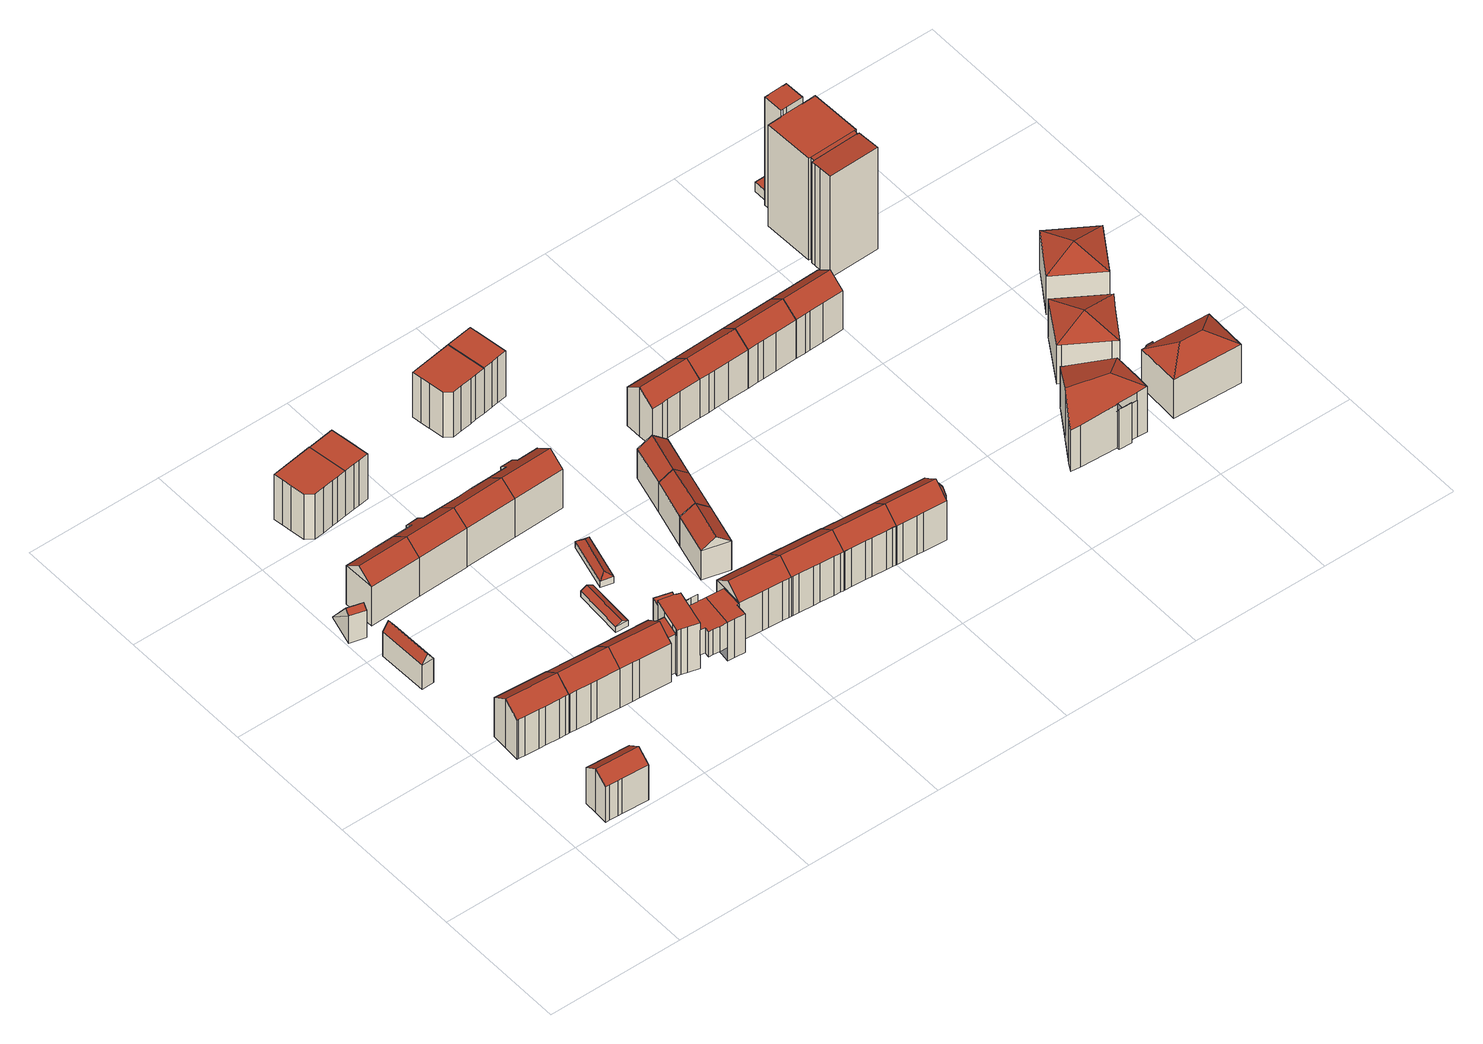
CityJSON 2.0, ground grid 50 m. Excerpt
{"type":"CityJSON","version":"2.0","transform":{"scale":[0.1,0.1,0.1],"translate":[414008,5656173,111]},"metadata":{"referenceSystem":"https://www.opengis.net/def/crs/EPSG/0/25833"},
"CityObjects":{
"building1":{"type":"Building","attributes":{"Dachtyp_tdc":"tdcGableRoof","Gemeindeschluessel":14612000,"Dachneigung":36.35,"QualitaetDacherkennung":77,"Geometrietyp2DReferenz":"3000","measuredHeight":18.91,"function":"31001_9998","roofType":"3100"},"geometry":[{"type":"Solid","lod":"2","boundaries":[[[[0,1,2,3]],[[1,4,5,2]],[[4,6,7,5]],[[6,8,9,7]],[[8,10,11,9]],[[10,12,13,11]],[[12,14,15,13]],[[14,16,17,15]],[[16,0,3,17]],[[12,10,8,6]],[[6,4,1,0,16,14,12]],[[3,2,5,7,9,11,13,15,17]]]],"semantics":{"surfaces":[{"type":"WallSurface"},{"type":"RoofSurface"},{"type":"GroundSurface"}],"values":[[0,0,0,0,0,0,0,0,0,1,1,2]]}}]},
"building2":{"type":"Building","attributes":{"Dachtyp_tdc":"tdcGableRoof","Gemeindeschluessel":14612000,"Dachneigung":37.23,"QualitaetDacherkennung":74,"Geometrietyp2DReferenz":"3000","measuredHeight":21.29,"function":"31001_9998","roofType":"3100"},"geometry":[{"type":"Solid","lod":"2","boundaries":[[[[18,19,20,21]],[[19,22,23,20]],[[22,24,25,23]],[[24,26,27,25]],[[26,28,29,27]],[[28,30,31,29]],[[30,32,33,31]],[[32,34,35,33]],[[34,36,37,35]],[[36,38,39,37]],[[38,40,41,39]],[[40,18,21,41]],[[36,34,32,30]],[[30,28,26,24,22,19,18,40,38,36]],[[21,20,23,25,27,29,31,33,35,37,39,41]]]],"semantics":{"surfaces":[{"type":"WallSurface"},{"type":"RoofSurface"},{"type":"GroundSurface"}],"values":[[0,0,0,0,0,0,0,0,0,0,0,0,1,1,2]]}}]},
"building3":{"type":"Building","attributes":{"Dachtyp_tdc":"tdcFreeFormRoof","Gemeindeschluessel":14612000,"Dachneigung":56.17,"QualitaetDacherkennung":6,"Geometrietyp2DReferenz":"3000","measuredHeight":13.79,"function":"31001_2463","roofType":"5000"},"geometry":[{"type":"Solid","lod":"2","boundaries":[[[[42,43,44,45]],[[43,46,47,44]],[[46,48,49,47]],[[48,42,45,49]],[[50,48,46]],[[51,50,46,43]],[[51,43,42]],[[50,51,42,48]],[[45,44,47,49]]]],"semantics":{"surfaces":[{"type":"WallSurface"},{"type":"RoofSurface"},{"type":"GroundSurface"}],"values":[[0,0,0,0,0,1,0,1,2]]}}]},
"building4":{"type":"Building","attributes":{"Dachtyp_tdc":"tdcGableRoof","Gemeindeschluessel":14612000,"Dachneigung":52.96,"QualitaetDacherkennung":8,"Geometrietyp2DReferenz":"3000","measuredHeight":13.03,"function":"31001_9998","roofType":"3100"},"geometry":[{"type":"Solid","lod":"2","boundaries":[[[[52,53,54,55]],[[53,56,57,54]],[[56,58,59,57]],[[58,52,55,59]],[[56,53,60]],[[52,58,61]],[[53,52,61,60]],[[58,56,60,61]],[[55,54,57,59]]]],"semantics":{"surfaces":[{"type":"WallSurface"},{"type":"RoofSurface"},{"type":"GroundSurface"}],"values":[[0,0,0,0,0,0,1,1,2]]}}]},
"building5":{"type":"Building","attributes":{"Dachtyp_tdc":"tdcFreeFormRoof","Gemeindeschluessel":14612000,"Dachneigung":37.2,"QualitaetDacherkennung":74,"Geometrietyp2DReferenz":"3000","measuredHeight":21.28,"function":"31001_9998","roofType":"5000"},"geometry":[{"type":"Solid","lod":"2","boundaries":[[[[62,63,64,65]],[[63,66,67,64]],[[66,68,69,67]],[[68,70,71,69]],[[70,38,39,71]],[[38,72,35,39]],[[72,73,74,35]],[[73,62,65,74]],[[62,75,36,38,70,68,66,63]],[[75,73,72,36]],[[72,38,36]],[[62,73,75]],[[65,64,67,69,71,39,35,74]]]],"semantics":{"surfaces":[{"type":"WallSurface"},{"type":"RoofSurface"},{"type":"GroundSurface"}],"values":[[0,0,0,0,0,0,0,0,1,1,0,0,2]]}}]},
"building6":{"type":"Building","attributes":{"Gemeindeschluessel":14612000,"Geometrietyp2DReferenz":"3000","function":"31001_9998","roofType":"9999"},"children":["building6-1","building6-2"]},
"building6-1":{"type":"BuildingPart","attributes":{"Dachtyp_tdc":"tdcGableRoof","Dachneigung":65.82,"QualitaetDacherkennung":4,"Geometrietyp2DReferenz":"3000","measuredHeight":10.81,"roofType":"3100"},"parents":["building6"],"geometry":[{"type":"MultiSurface","lod":"2","boundaries":[[[76,77,78,79]],[[77,80,81,78]],[[80,82,83,81]],[[80,77,84]],[[77,76,85,84]],[[82,80,84,85]],[[79,78,81,83]]],"semantics":{"surfaces":[{"type":"WallSurface"},{"type":"RoofSurface"},{"type":"GroundSurface"}],"values":[0,0,0,0,1,1,2]}}]},
"building6-2":{"type":"BuildingPart","attributes":{"Dachtyp_tdc":"tdcGableRoof","Dachneigung":36.92,"QualitaetDacherkennung":79,"Geometrietyp2DReferenz":"3000","measuredHeight":21.07,"roofType":"3100"},"parents":["building6"],"geometry":[{"type":"MultiSurface","lod":"2","boundaries":[[[86,87,88,89]],[[87,90,76,79,88]],[[91,83,82]],[[91,92,93,83]],[[92,94,95,93]],[[94,86,89,95]],[[86,94,96,97]],[[90,87,97,96,92,91]],[[96,94,92]],[[86,97,87]],[[89,88,79,83,93,95]]],"semantics":{"surfaces":[{"type":"WallSurface"},{"type":"RoofSurface"},{"type":"GroundSurface"}],"values":[0,0,0,0,0,0,1,1,0,0,2]}}]},
"building7":{"type":"Building","attributes":{"Dachtyp_tdc":"tdcFreeFormRoof","Gemeindeschluessel":14612000,"Dachneigung":37.25,"QualitaetDacherkennung":73,"Geometrietyp2DReferenz":"3000","measuredHeight":21.25,"function":"31001_9998","roofType":"5000"},"geometry":[{"type":"Solid","lod":"2","boundaries":[[[[98,99,100,101]],[[99,62,65,100]],[[62,73,74,65]],[[73,102,103,74]],[[102,104,105,103]],[[104,106,107,105]],[[106,108,109,107]],[[108,98,101,109]],[[104,102,73,75,110]],[[108,106,110,75,62,99,98]],[[73,62,75]],[[106,104,110]],[[101,100,65,74,103,105,107,109]]]],"semantics":{"surfaces":[{"type":"WallSurface"},{"type":"RoofSurface"},{"type":"GroundSurface"}],"values":[[0,0,0,0,0,0,0,0,1,1,0,0,2]]}}]},
"building8":{"type":"Building","attributes":{"Dachtyp_tdc":"tdcPolyFlatRoof","Gemeindeschluessel":14612000,"Dachneigung":0,"QualitaetDacherkennung":48,"Geometrietyp2DReferenz":"3000","measuredHeight":19.44,"function":"31001_9998","roofType":"1000"},"geometry":[{"type":"Solid","lod":"2","boundaries":[[[[111,112,113,114]],[[112,115,116,113]],[[115,117,118,116]],[[117,119,120,118]],[[119,121,122,120]],[[121,123,124,122]],[[123,125,126,124]],[[125,127,128,126]],[[127,129,130,128]],[[129,111,114,130]],[[129,127,125,123,121,119,117,115,112,111]],[[114,113,116,118,120,122,124,126,128,130]]]],"semantics":{"surfaces":[{"type":"WallSurface"},{"type":"RoofSurface"},{"type":"GroundSurface"}],"values":[[0,0,0,0,0,0,0,0,0,0,1,2]]}}]},
"building9":{"type":"Building","attributes":{"Dachtyp_tdc":"tdcFreeFormRoof","Gemeindeschluessel":14612000,"Dachneigung":36.75,"QualitaetDacherkennung":77,"Geometrietyp2DReferenz":"3000","measuredHeight":21.07,"function":"31001_9998","roofType":"5000"},"geometry":[{"type":"Solid","lod":"2","boundaries":[[[[92,131,132,93]],[[131,133,134,132]],[[133,135,136,134]],[[135,137,138,136]],[[137,139,140,138]],[[139,141,142,140]],[[141,94,95,142]],[[94,92,93,95]],[[94,141,143,96]],[[143,139,137,135,133,131,92,96]],[[92,94,96]],[[141,139,143]],[[93,132,134,136,138,140,142,95]]]],"semantics":{"surfaces":[{"type":"WallSurface"},{"type":"RoofSurface"},{"type":"GroundSurface"}],"values":[[0,0,0,0,0,0,0,0,1,1,0,0,2]]}}]},
"building10":{"type":"Building","attributes":{"Dachtyp_tdc":"tdcPolyFlatRoof","Gemeindeschluessel":14612000,"Dachneigung":0,"QualitaetDacherkennung":42,"Geometrietyp2DReferenz":"3000","measuredHeight":19.34,"function":"31001_9998","roofType":"1000"},"geometry":[{"type":"Solid","lod":"2","boundaries":[[[[144,145,128,146]],[[145,147,126,128]],[[147,148,149,126]],[[148,150,151,149]],[[150,152,153,151]],[[152,154,155,153]],[[154,144,146,155]],[[154,152,150,148,147,145,144]],[[146,128,126,149,151,153,155]]]],"semantics":{"surfaces":[{"type":"WallSurface"},{"type":"RoofSurface"},{"type":"GroundSurface"}],"values":[[0,0,0,0,0,0,0,1,2]]}}]},
"building11":{"type":"Building","attributes":{"Dachtyp_tdc":"tdcGableRoof","Gemeindeschluessel":14612000,"Dachneigung":28.44,"QualitaetDacherkennung":75,"Geometrietyp2DReferenz":"3000","measuredHeight":3.66,"function":"31001_2463","roofType":"3100"},"geometry":[{"type":"Solid","lod":"2","boundaries":[[[[156,157,158,159]],[[157,160,161,158]],[[160,162,163,161]],[[162,156,159,163]],[[160,157,164]],[[156,162,165]],[[157,156,165,164]],[[162,160,164,165]],[[159,158,161,163]]]],"semantics":{"surfaces":[{"type":"WallSurface"},{"type":"RoofSurface"},{"type":"GroundSurface"}],"values":[[0,0,0,0,0,0,1,1,2]]}}]},
"building12":{"type":"Building","attributes":{"Gemeindeschluessel":14612000,"QualitaetDacherkennung":100,"Geometrietyp2DReferenz":"3000","function":"31001_9998","roofType":"9999"},"children":["building12-1","building12-2","building12-3","building12-4","building12-5","building12-6"]},
"building12-1":{"type":"BuildingPart","attributes":{"Dachtyp_tdc":"tdcLeanToRoof","Dachneigung":0,"QualitaetDacherkennung":100,"Geometrietyp2DReferenz":"3000","measuredHeight":16.61,"roofType":"2100"},"parents":["building12"],"geometry":[{"type":"MultiSurface","lod":"2","boundaries":[[[166,167,168,169,170]],[[167,171,172,168]],[[171,173,174,172]],[[173,175,176,174]],[[175,177,178,179,176]],[[180,177,175,173,171,167,166]],[[169,168,172,174,176,179,181]]],"semantics":{"surfaces":[{"type":"WallSurface"},{"type":"RoofSurface"},{"type":"GroundSurface"}],"values":[0,0,0,0,0,1,2]}}]},
"building12-2":{"type":"BuildingPart","attributes":{"Dachtyp_tdc":"tdcLeanToRoof","Dachneigung":0,"QualitaetDacherkennung":100,"Geometrietyp2DReferenz":"3000","measuredHeight":17.54,"roofType":"2100"},"parents":["building12"],"geometry":[{"type":"MultiSurface","lod":"2","boundaries":[[[182,183,184,185]],[[183,186,187,184]],[[186,188,189,187]],[[188,186,183,182]],[[185,184,187,189]]],"semantics":{"surfaces":[{"type":"WallSurface"},{"type":"RoofSurface"},{"type":"GroundSurface"}],"values":[0,0,0,1,2]}}]},
"building12-3":{"type":"BuildingPart","attributes":{"Dachtyp_tdc":"tdcLeanToRoof","Dachneigung":0,"QualitaetDacherkennung":100,"Geometrietyp2DReferenz":"3000","measuredHeight":10.81,"roofType":"2100"},"parents":["building12"],"geometry":[{"type":"MultiSurface","lod":"2","boundaries":[[[190,191,192,193,194,177,180,195,196]],[[197,198,199,178,200,201,202,203,204]],[[177,194,200,178]],[[194,193,201,200]],[[193,192,202,201]],[[192,191,203,202]],[[191,190,204,203]]],"semantics":{"surfaces":[{"type":"RoofSurface"},{"type":"GroundSurface"},{"type":"WallSurface"}],"values":[0,1,2,2,2,2,2]}}]},
"building12-4":{"type":"BuildingPart","attributes":{"Dachtyp_tdc":"tdcLeanToRoof","Dachneigung":0,"QualitaetDacherkennung":100,"Geometrietyp2DReferenz":"3000","measuredHeight":19.55,"roofType":"2100"},"parents":["building12"],"geometry":[{"type":"MultiSurface","lod":"2","boundaries":[[[205,189,188]],[[205,206,207,189]],[[206,208,209,207]],[[208,210,211,209]],[[210,212,213,214,211]],[[215,216,217,218,204,190]],[[216,219,220,217]],[[219,221,222,223,224,220]],[[225,226,227,228]],[[225,229,182,185,226,227,228]],[[229,225,221,219,216,215,230,212,210,208,206,205]],[[189,207,209,211,214,231,218,217,220,224,226,185]]],"semantics":{"surfaces":[{"type":"WallSurface"},{"type":"RoofSurface"},{"type":"GroundSurface"}],"values":[0,0,0,0,0,0,0,0,0,0,1,2]}}]},
"building12-5":{"type":"BuildingPart","attributes":{"Dachtyp_tdc":"tdcLeanToRoof","Dachneigung":0,"QualitaetDacherkennung":100,"Geometrietyp2DReferenz":"3000","measuredHeight":10.95,"roofType":"2100"},"parents":["building12"],"geometry":[{"type":"MultiSurface","lod":"2","boundaries":[[[213,232,233,214]],[[232,234,235,233]],[[234,236,237,235]],[[236,170,169,237]],[[170,236,234,232,213,238]],[[181,214,233,235,237,169]]],"semantics":{"surfaces":[{"type":"WallSurface"},{"type":"RoofSurface"},{"type":"GroundSurface"}],"values":[0,0,0,0,1,2]}}]},
"building12-6":{"type":"BuildingPart","attributes":{"Dachtyp_tdc":"tdcLeanToRoof","Dachneigung":0,"QualitaetDacherkennung":100,"Geometrietyp2DReferenz":"3000","measuredHeight":16.66,"roofType":"2100"},"parents":["building12"],"geometry":[{"type":"MultiSurface","lod":"2","boundaries":[[[222,239,240,223]],[[239,241,107,240]],[[241,242,105,107]],[[242,228,227,105]],[[228,242,241,239,222]],[[223,240,107,105,227]]],"semantics":{"surfaces":[{"type":"WallSurface"},{"type":"RoofSurface"},{"type":"GroundSurface"}],"values":[0,0,0,0,1,2]}}]},
"building13":{"type":"Building","attributes":{"Gemeindeschluessel":14612000,"Geometrietyp2DReferenz":"3000","function":"31001_9998","roofType":"9999"},"children":["building13-1","building13-2"]},
"building13-1":{"type":"BuildingPart","attributes":{"Dachtyp_tdc":"tdcGableRoof","Dachneigung":55.41,"QualitaetDacherkennung":7,"Geometrietyp2DReferenz":"3000","measuredHeight":3.96,"roofType":"3100"},"parents":["building13"],"geometry":[{"type":"MultiSurface","lod":"2","boundaries":[[[243,244,245,246]],[[244,247,248,245]],[[247,249,250,248]],[[247,244,251]],[[244,243,252,251]],[[249,247,251,252]],[[246,245,248,250]]],"semantics":{"surfaces":[{"type":"WallSurface"},{"type":"RoofSurface"},{"type":"GroundSurface"}],"values":[0,0,0,0,1,1,2]}}]},
"building13-2":{"type":"BuildingPart","attributes":{"Dachtyp_tdc":"tdcGableRoof","Dachneigung":36.54,"QualitaetDacherkennung":77,"Geometrietyp2DReferenz":"3000","measuredHeight":21.03,"roofType":"3100"},"parents":["building13"],"geometry":[{"type":"MultiSurface","lod":"2","boundaries":[[[253,254,255,250,249]],[[254,256,257,255]],[[256,141,258,257]],[[141,139,259,258]],[[139,260,243,246,259]],[[253,260,139,143,261,254]],[[256,261,143,141]],[[141,143,139]],[[254,261,256]],[[250,255,257,258,259,246]]],"semantics":{"surfaces":[{"type":"WallSurface"},{"type":"RoofSurface"},{"type":"GroundSurface"}],"values":[0,0,0,0,0,1,1,0,0,2]}}]},
"building14":{"type":"Building","attributes":{"Dachtyp_tdc":"tdcFreeFormRoof","Gemeindeschluessel":14612000,"Dachneigung":41.06,"QualitaetDacherkennung":16,"Geometrietyp2DReferenz":"3000","measuredHeight":4.57,"function":"31001_2463","roofType":"5000"},"geometry":[{"type":"Solid","lod":"2","boundaries":[[[[262,263,264,265]],[[263,266,267,264]],[[266,268,269,267]],[[268,262,265,269]],[[270,268,266]],[[271,270,266,263]],[[271,263,262]],[[270,271,262,268]],[[265,264,267,269]]]],"semantics":{"surfaces":[{"type":"WallSurface"},{"type":"RoofSurface"},{"type":"GroundSurface"}],"values":[[0,0,0,0,1,1,1,1,2]]}}]},
"building15":{"type":"Building","attributes":{"Dachtyp_tdc":"tdcFreeFormRoof","Gemeindeschluessel":14612000,"Dachneigung":36.73,"QualitaetDacherkennung":77,"Geometrietyp2DReferenz":"3000","measuredHeight":21,"function":"31001_9998","roofType":"5000"},"geometry":[{"type":"Solid","lod":"2","boundaries":[[[[254,272,273,255]],[[272,274,275,273]],[[274,276,277,275]],[[276,278,279,277]],[[278,280,281,279]],[[280,282,283,281]],[[282,256,257,283]],[[256,254,255,257]],[[284,280,278,276,274,272,254,261]],[[256,282,284,261]],[[282,280,284]],[[254,256,261]],[[255,273,275,277,279,281,283,257]]]],"semantics":{"surfaces":[{"type":"WallSurface"},{"type":"RoofSurface"},{"type":"GroundSurface"}],"values":[[0,0,0,0,0,0,0,0,1,1,0,0,2]]}}]},
"building16":{"type":"Building","attributes":{"Dachtyp_tdc":"tdcFreeFormRoof","Gemeindeschluessel":14612000,"Dachneigung":36.93,"QualitaetDacherkennung":74,"Geometrietyp2DReferenz":"3000","measuredHeight":21.27,"function":"31001_9998","roofType":"5000"},"geometry":[{"type":"Solid","lod":"2","boundaries":[[[[285,286,287,288]],[[286,289,290,287]],[[289,291,292,290]],[[291,293,294,292]],[[293,295,296,294]],[[295,297,298,296]],[[297,299,300,298]],[[299,285,288,300]],[[301,299,297,302]],[[286,285,301,302,295,293,291,289]],[[297,295,302]],[[285,299,301]],[[288,287,290,292,294,296,298,300]]]],"semantics":{"surfaces":[{"type":"WallSurface"},{"type":"RoofSurface"},{"type":"GroundSurface"}],"values":[[0,0,0,0,0,0,0,0,1,1,0,0,2]]}}]},
"building17":{"type":"Building","attributes":{"Dachtyp_tdc":"tdcGableRoof","Gemeindeschluessel":14612000,"Dachneigung":37.04,"QualitaetDacherkennung":89,"Geometrietyp2DReferenz":"3000","measuredHeight":16.38,"function":"31001_9998","roofType":"3100"},"geometry":[{"type":"Solid","lod":"2","boundaries":[[[[303,304,305,306]],[[304,307,308,305]],[[307,309,310,308]],[[309,303,306,310]],[[307,304,311]],[[303,309,312]],[[304,303,312,311]],[[309,307,311,312]],[[306,305,308,310]]]],"semantics":{"surfaces":[{"type":"WallSurface"},{"type":"RoofSurface"},{"type":"GroundSurface"}],"values":[[0,0,0,0,0,0,1,1,2]]}}]},
"building18":{"type":"Building","attributes":{"Dachtyp_tdc":"tdcFreeFormRoof","Gemeindeschluessel":14612000,"Dachneigung":37.2,"QualitaetDacherkennung":74,"Geometrietyp2DReferenz":"3000","measuredHeight":21.27,"function":"31001_9998","roofType":"5000"},"geometry":[{"type":"Solid","lod":"2","boundaries":[[[[313,314,315,316]],[[314,317,318,315]],[[317,319,320,318]],[[319,321,322,320]],[[321,323,324,322]],[[323,325,326,324]],[[325,285,288,326]],[[285,299,300,288]],[[299,327,328,300]],[[327,313,316,328]],[[314,313,329,301,285,325,323,321,319,317]],[[329,327,299,301]],[[299,285,301]],[[313,327,329]],[[316,315,318,320,322,324,326,288,300,328]]]],"semantics":{"surfaces":[{"type":"WallSurface"},{"type":"RoofSurface"},{"type":"GroundSurface"}],"values":[[0,0,0,0,0,0,0,0,0,0,1,1,0,0,2]]}}]},
"building19":{"type":"Building","attributes":{"Dachtyp_tdc":"tdcPolyFlatRoof","Gemeindeschluessel":14612000,"Dachneigung":0,"QualitaetDacherkennung":47,"Geometrietyp2DReferenz":"3000","measuredHeight":19.42,"function":"31001_9998","roofType":"1000"},"geometry":[{"type":"Solid","lod":"2","boundaries":[[[[330,331,332,333]],[[331,334,335,332]],[[334,336,337,335]],[[336,338,339,337]],[[338,340,341,339]],[[340,342,343,341]],[[342,344,345,343]],[[344,346,347,345]],[[346,348,349,347]],[[348,330,333,349]],[[348,346,344,342,340,338,336,334,331,330]],[[333,332,335,337,339,341,343,345,347,349]]]],"semantics":{"surfaces":[{"type":"WallSurface"},{"type":"RoofSurface"},{"type":"GroundSurface"}],"values":[[0,0,0,0,0,0,0,0,0,0,1,2]]}}]},
"building20":{"type":"Building","attributes":{"Dachtyp_tdc":"tdcGableRoof","Gemeindeschluessel":14612000,"Dachneigung":37.08,"QualitaetDacherkennung":92,"Geometrietyp2DReferenz":"3000","measuredHeight":16.39,"function":"31001_9998","roofType":"3100"},"geometry":[{"type":"Solid","lod":"2","boundaries":[[[[304,350,351,305]],[[350,352,353,351]],[[352,307,308,353]],[[307,304,305,308]],[[352,350,354]],[[304,307,311]],[[350,304,311,354]],[[307,352,354,311]],[[305,351,353,308]]]],"semantics":{"surfaces":[{"type":"WallSurface"},{"type":"RoofSurface"},{"type":"GroundSurface"}],"values":[[0,0,0,0,0,0,1,1,2]]}}]},
"building21":{"type":"Building","attributes":{"Dachtyp_tdc":"tdcGableRoof","Gemeindeschluessel":14612000,"Dachneigung":37.45,"QualitaetDacherkennung":85,"Geometrietyp2DReferenz":"3000","measuredHeight":16.42,"function":"31001_9998","roofType":"3100"},"geometry":[{"type":"Solid","lod":"2","boundaries":[[[[350,355,356,351]],[[355,357,358,356]],[[357,352,353,358]],[[352,350,351,353]],[[357,355,359]],[[350,352,354]],[[355,350,354,359]],[[352,357,359,354]],[[351,356,358,353]]]],"semantics":{"surfaces":[{"type":"WallSurface"},{"type":"RoofSurface"},{"type":"GroundSurface"}],"values":[[0,0,0,0,0,0,1,1,2]]}}]},
"building22":{"type":"Building","attributes":{"Dachtyp_tdc":"tdcPolyFlatRoof","Gemeindeschluessel":14612000,"Dachneigung":0,"QualitaetDacherkennung":47,"Geometrietyp2DReferenz":"3000","measuredHeight":19.46,"function":"31001_9998","roofType":"1000"},"geometry":[{"type":"Solid","lod":"2","boundaries":[[[[360,361,362,363]],[[361,364,347,362]],[[364,365,345,347]],[[365,366,367,345]],[[366,368,369,367]],[[368,370,371,369]],[[370,360,363,371]],[[370,368,366,365,364,361,360]],[[363,362,347,345,367,369,371]]]],"semantics":{"surfaces":[{"type":"WallSurface"},{"type":"RoofSurface"},{"type":"GroundSurface"}],"values":[[0,0,0,0,0,0,0,1,2]]}}]},
"building23":{"type":"Building","attributes":{"Dachtyp_tdc":"tdcFreeFormRoof","Gemeindeschluessel":14612000,"Dachneigung":37.1,"QualitaetDacherkennung":74,"Geometrietyp2DReferenz":"3000","measuredHeight":21.18,"function":"31001_9998","roofType":"5000"},"geometry":[{"type":"Solid","lod":"2","boundaries":[[[[372,373,374,375]],[[373,376,377,374]],[[376,378,379,377]],[[378,380,381,379]],[[380,382,383,381]],[[382,384,385,383]],[[384,386,387,385]],[[386,388,389,387]],[[388,390,391,389]],[[390,372,375,391]],[[373,372,329,392]],[[392,329,313,393,394,395,396,397,398,399]],[[373,392,399,376]],[[376,399,398,378]],[[378,398,397,380]],[[380,397,396,382]],[[382,396,395,384]],[[384,395,394,386]],[[386,394,393,388]],[[388,393,313,390]],[[390,313,329,372]],[[375,374,377,379,381,383,385,387,389,391]]]],"semantics":{"surfaces":[{"type":"WallSurface"},{"type":"RoofSurface"},{"type":"GroundSurface"}],"values":[[0,0,0,0,0,0,0,0,0,0,1,1,0,0,0,0,0,0,0,0,0,2]]}}]},
"building24":{"type":"Building","attributes":{"Dachtyp_tdc":"tdcGableRoof","Gemeindeschluessel":14612000,"Dachneigung":37.02,"QualitaetDacherkennung":78,"Geometrietyp2DReferenz":"3000","measuredHeight":21.02,"function":"31001_9998","roofType":"3100"},"geometry":[{"type":"Solid","lod":"2","boundaries":[[[[400,401,402,403]],[[401,404,405,402]],[[404,406,407,405]],[[406,408,409,407]],[[408,410,411,409]],[[410,412,413,411]],[[412,414,415,413]],[[414,416,417,415]],[[416,400,403,417]],[[412,410,408,406]],[[406,404,401,400,416,414,412]],[[403,402,405,407,409,411,413,415,417]]]],"semantics":{"surfaces":[{"type":"WallSurface"},{"type":"RoofSurface"},{"type":"GroundSurface"}],"values":[[0,0,0,0,0,0,0,0,0,1,1,2]]}}]},
"building25":{"type":"Building","attributes":{"Gemeindeschluessel":14612000,"Geometrietyp2DReferenz":"3000","function":"31001_9998","roofType":"9999"},"children":["building25-1","building25-2"]},
"building25-1":{"type":"BuildingPart","attributes":{"Dachtyp_tdc":"tdcPolyFlatRoof","Dachneigung":3.91,"QualitaetDacherkennung":54,"Geometrietyp2DReferenz":"3000","measuredHeight":16.59,"roofType":"2100"},"parents":["building25"],"geometry":[{"type":"MultiSurface","lod":"2","boundaries":[[[418,419,420,421]],[[419,422,423,420]],[[422,424,425,423]],[[424,426,427,425]],[[424,422,419,418,428,426]],[[429,421,420,423,425,427]]],"semantics":{"surfaces":[{"type":"WallSurface"},{"type":"RoofSurface"},{"type":"GroundSurface"}],"values":[0,0,0,0,1,2]}}]},
"building25-2":{"type":"BuildingPart","attributes":{"Dachtyp_tdc":"tdcGableRoof","Dachneigung":37.01,"QualitaetDacherkennung":73,"Geometrietyp2DReferenz":"3000","measuredHeight":21.16,"roofType":"3100"},"parents":["building25"],"geometry":[{"type":"MultiSurface","lod":"2","boundaries":[[[430,431,432,433]],[[431,434,435,432]],[[434,436,437,435]],[[436,438,439,437]],[[438,399,377,439]],[[399,392,440,377]],[[392,441,374,440]],[[441,442,443,374]],[[442,444,421,443]],[[444,418,421]],[[445,427,426]],[[445,430,433,427]],[[446,444,442,441,392]],[[392,399,438,436,434,431,430,445,446]],[[433,432,435,437,439,377,440,374,443,421,429,427]]],"semantics":{"surfaces":[{"type":"WallSurface"},{"type":"RoofSurface"},{"type":"GroundSurface"}],"values":[0,0,0,0,0,0,0,0,0,0,0,0,1,1,2]}}]},
"building26":{"type":"Building","attributes":{"Dachtyp_tdc":"tdcGableRoof","Gemeindeschluessel":14612000,"Dachneigung":36.95,"QualitaetDacherkennung":79,"Geometrietyp2DReferenz":"3000","measuredHeight":21.02,"function":"31001_9998","roofType":"3100"},"geometry":[{"type":"Solid","lod":"2","boundaries":[[[[447,448,449,450]],[[448,414,415,449]],[[414,412,413,415]],[[412,410,411,413]],[[410,451,452,411]],[[451,453,454,452]],[[453,455,456,454]],[[455,457,458,456]],[[457,447,450,458]],[[453,451,410,412]],[[412,414,448,447,457,455,453]],[[450,449,415,413,411,452,454,456,458]]]],"semantics":{"surfaces":[{"type":"WallSurface"},{"type":"RoofSurface"},{"type":"GroundSurface"}],"values":[[0,0,0,0,0,0,0,0,0,1,1,2]]}}]},
"building27":{"type":"Building","attributes":{"Dachtyp_tdc":"tdcGableRoof","Gemeindeschluessel":14612000,"Dachneigung":36.9,"QualitaetDacherkennung":80,"Geometrietyp2DReferenz":"3000","measuredHeight":21.04,"function":"31001_9998","roofType":"3100"},"geometry":[{"type":"Solid","lod":"2","boundaries":[[[[459,460,461,462]],[[460,455,456,461]],[[455,463,464,456]],[[463,465,452,464]],[[465,466,467,452]],[[466,468,469,467]],[[468,470,471,469]],[[470,472,473,471]],[[472,459,462,473]],[[468,466,465,463]],[[463,455,460,459,472,470,468]],[[462,461,456,464,452,467,469,471,473]]]],"semantics":{"surfaces":[{"type":"WallSurface"},{"type":"RoofSurface"},{"type":"GroundSurface"}],"values":[[0,0,0,0,0,0,0,0,0,1,1,2]]}}]},
"building28":{"type":"Building","attributes":{"Dachtyp_tdc":"tdcFreeFormRoof","Gemeindeschluessel":14612000,"Dachneigung":36.89,"QualitaetDacherkennung":81,"Geometrietyp2DReferenz":"3000","measuredHeight":21.04,"function":"31001_9998","roofType":"5000"},"geometry":[{"type":"Solid","lod":"2","boundaries":[[[[474,466,467,471]],[[466,475,476,467]],[[475,477,478,476]],[[477,479,480,478]],[[479,481,482,480]],[[481,483,484,482]],[[483,474,471,484]],[[468,485,475,466]],[[479,477,485,468,474,483,481]],[[466,474,468]],[[477,475,485]],[[471,467,476,478,480,482,484]]]],"semantics":{"surfaces":[{"type":"WallSurface"},{"type":"RoofSurface"},{"type":"GroundSurface"}],"values":[[0,0,0,0,0,0,0,1,1,0,0,2]]}}]},
"building29":{"type":"Building","attributes":{"Gemeindeschluessel":14612000,"Geometrietyp2DReferenz":"3000","function":"31001_9998","roofType":"9999"},"children":["building29-1","building29-2","building29-3"]},
"building29-1":{"type":"BuildingPart","attributes":{"Dachtyp_tdc":"tdcPolyFlatRoof","Dachneigung":57.32,"QualitaetDacherkennung":45,"Geometrietyp2DReferenz":"3000","measuredHeight":17.42,"roofType":"2100"},"parents":["building29"],"geometry":[{"type":"MultiSurface","lod":"2","boundaries":[[[486,487,488,489]],[[487,490,491,488]],[[490,492,493,491]],[[492,494,495,493]],[[492,490,487,486,496,494]],[[495,497,489,488,491,493]]],"semantics":{"surfaces":[{"type":"WallSurface"},{"type":"RoofSurface"},{"type":"GroundSurface"}],"values":[0,0,0,0,1,2]}}]},
"building29-2":{"type":"BuildingPart","attributes":{"Dachtyp_tdc":"tdcHipAndGableRoof","Dachneigung":19.21,"QualitaetDacherkennung":11,"Geometrietyp2DReferenz":"3000","measuredHeight":22.19,"roofType":"5000"},"parents":["building29"],"geometry":[{"type":"MultiSurface","lod":"2","boundaries":[[[498,499,500,501]],[[499,502,503,500]],[[502,504,505,503]],[[504,506,507,505]],[[506,508,507]],[[509,510,511,512]],[[510,513,514,511]],[[513,515,516,514]],[[515,517,489,516]],[[517,486,489]],[[515,513,510,509,518]],[[509,506,504,502,518]],[[502,499,498,519,520,521,517,515,518]],[[520,519,522,495,494]],[[519,498,501,522]],[[497,495,522,501,500,503,505,507,523,512,511,514,516,489]]],"semantics":{"surfaces":[{"type":"WallSurface"},{"type":"RoofSurface"},{"type":"GroundSurface"}],"values":[0,0,0,0,0,0,0,0,0,0,1,1,1,0,0,2]}}]},
"building29-3":{"type":"BuildingPart","attributes":{"Dachtyp_tdc":"tdcPolyFlatRoof","Dachneigung":0,"QualitaetDacherkennung":60,"Geometrietyp2DReferenz":"3000","measuredHeight":4.73,"roofType":"1000"},"parents":["building29"],"geometry":[{"type":"MultiSurface","lod":"2","boundaries":[[[508,524,525,507]],[[524,526,527,525]],[[526,528,523,527]],[[528,526,524,508]],[[507,525,527,523]]],"semantics":{"surfaces":[{"type":"WallSurface"},{"type":"RoofSurface"},{"type":"GroundSurface"}],"values":[0,0,0,1,2]}}]},
"building30":{"type":"Building","attributes":{"Gemeindeschluessel":14612000,"Geometrietyp2DReferenz":"3000","function":"31001_9998","roofType":"9999"},"children":["building30-1","building30-2","building30-3","building30-4","building30-5"]},
"building30-1":{"type":"BuildingPart","attributes":{"Dachtyp_tdc":"tdcPolyFlatRoof","Dachneigung":2.8,"QualitaetDacherkennung":56,"Geometrietyp2DReferenz":"3000","measuredHeight":43.86,"roofType":"2100"},"parents":["building30"],"geometry":[{"type":"MultiSurface","lod":"2","boundaries":[[[529,530,531,532]],[[530,533,534,531]],[[533,535,536,534]],[[535,537,538,536]],[[537,539,540,538]],[[541,542,543,544]],[[542,545,546,543]],[[545,529,532,546]],[[545,542,541,539,537,535,533,530,529]],[[532,531,534,536,538,540,544,543,546]]],"semantics":{"surfaces":[{"type":"WallSurface"},{"type":"RoofSurface"},{"type":"GroundSurface"}],"values":[0,0,0,0,0,0,0,0,1,2]}}]},
"building30-2":{"type":"BuildingPart","attributes":{"Dachtyp_tdc":"tdcPolyFlatRoof","Dachneigung":0,"QualitaetDacherkennung":54,"Geometrietyp2DReferenz":"3000","measuredHeight":43.73,"roofType":"1000"},"parents":["building30"],"geometry":[{"type":"MultiSurface","lod":"2","boundaries":[[[547,548,549,550]],[[548,551,552,549]],[[551,553,554,552]],[[553,555,556,554]],[[557,558,559,560]],[[558,561,562,559]],[[561,563,564,562]],[[561,558,557,555,553,551,548,547,563]],[[550,549,552,554,556,560,559,562,564]]],"semantics":{"surfaces":[{"type":"WallSurface"},{"type":"RoofSurface"},{"type":"GroundSurface"}],"values":[0,0,0,0,0,0,0,1,2]}}]},
"building30-3":{"type":"BuildingPart","attributes":{"Dachtyp_tdc":"tdcPolyFlatRoof","Dachneigung":0,"QualitaetDacherkennung":83,"Geometrietyp2DReferenz":"3000","measuredHeight":4.02,"roofType":"1000"},"parents":["building30"],"geometry":[{"type":"MultiSurface","lod":"2","boundaries":[[[565,566,567,568]],[[566,569,570,567]],[[569,571,572,570]],[[571,569,566,565]],[[568,567,570,572]]],"semantics":{"surfaces":[{"type":"WallSurface"},{"type":"RoofSurface"},{"type":"GroundSurface"}],"values":[0,0,0,1,2]}}]},
"building30-4":{"type":"BuildingPart","attributes":{"Dachtyp_tdc":"tdcPolyFlatRoof","Dachneigung":0,"QualitaetDacherkennung":42,"Geometrietyp2DReferenz":"3000","measuredHeight":46.57,"roofType":"1000"},"parents":["building30"],"geometry":[{"type":"MultiSurface","lod":"2","boundaries":[[[573,574,575,572,571]],[[574,576,560,575]],[[576,557,560]],[[577,578,579,556,555]],[[578,580,568,579]],[[580,565,568]],[[578,577,576,574,573,580]],[[572,575,560,556,579,568]]],"semantics":{"surfaces":[{"type":"WallSurface"},{"type":"RoofSurface"},{"type":"GroundSurface"}],"values":[0,0,0,0,0,0,1,2]}}]},
"building30-5":{"type":"BuildingPart","attributes":{"Dachtyp_tdc":"tdcPolyFlatRoof","Dachneigung":8.74,"QualitaetDacherkennung":70,"Geometrietyp2DReferenz":"3000","measuredHeight":43.87,"roofType":"2100"},"parents":["building30"],"geometry":[{"type":"MultiSurface","lod":"2","boundaries":[[[581,564,563]],[[581,582,544,564]],[[582,541,544]],[[583,540,539]],[[583,584,550,540]],[[584,547,550]],[[584,583,582,581]],[[564,544,540,550]]],"semantics":{"surfaces":[{"type":"WallSurface"},{"type":"RoofSurface"},{"type":"GroundSurface"}],"values":[0,0,0,0,0,0,1,2]}}]},
"building31":{"type":"Building","attributes":{"Dachtyp_tdc":"tdcTentRoof","Gemeindeschluessel":14612000,"Dachneigung":23.41,"QualitaetDacherkennung":56,"Geometrietyp2DReferenz":"3000","measuredHeight":20.96,"function":"31001_9998","roofType":"3500"},"geometry":[{"type":"Solid","lod":"2","boundaries":[[[[585,586,587,588]],[[586,589,590,587]],[[589,591,592,590]],[[591,593,594,592]],[[593,595,596,594]],[[595,597,598,596]],[[597,585,588,598]],[[585,597,599]],[[589,586,585,599]],[[595,593,591,589,599]],[[597,595,599]],[[588,587,590,592,594,596,598]]]],"semantics":{"surfaces":[{"type":"WallSurface"},{"type":"RoofSurface"},{"type":"GroundSurface"}],"values":[[0,0,0,0,0,0,0,1,1,1,1,2]]}}]},
"building32":{"type":"Building","attributes":{"Gemeindeschluessel":14612000,"Geometrietyp2DReferenz":"3000","function":"31001_9998","roofType":"9999"},"children":["building32-1","building32-2","building32-3"]},
"building32-1":{"type":"BuildingPart","attributes":{"Dachtyp_tdc":"tdcFreeFormRoof","Dachneigung":75.86,"QualitaetDacherkennung":16,"Geometrietyp2DReferenz":"3000","measuredHeight":16.37,"roofType":"5000"},"parents":["building32"],"geometry":[{"type":"MultiSurface","lod":"2","boundaries":[[[600,601,602,603]],[[601,604,605,602]],[[604,606,607,605]],[[608,606,604]],[[609,608,604,601]],[[609,601,600]],[[608,609,600,606]],[[603,602,605,607]]],"semantics":{"surfaces":[{"type":"WallSurface"},{"type":"RoofSurface"},{"type":"GroundSurface"}],"values":[0,0,0,1,1,1,1,2]}}]},
"building32-2":{"type":"BuildingPart","attributes":{"Dachtyp_tdc":"tdcFreeFormRoof","Dachneigung":66.32,"QualitaetDacherkennung":17,"Geometrietyp2DReferenz":"3000","measuredHeight":15.08,"roofType":"5000"},"parents":["building32"],"geometry":[{"type":"MultiSurface","lod":"2","boundaries":[[[610,611,612,613]],[[611,614,615,612]],[[614,616,617,615]],[[618,616,614]],[[619,618,614,611]],[[619,611,610]],[[618,619,610,616]],[[613,612,615,617]]],"semantics":{"surfaces":[{"type":"WallSurface"},{"type":"RoofSurface"},{"type":"GroundSurface"}],"values":[0,0,0,0,1,1,1,2]}}]},
"building32-3":{"type":"BuildingPart","attributes":{"Dachtyp_tdc":"tdcHipRoof","Dachneigung":28.96,"QualitaetDacherkennung":55,"Geometrietyp2DReferenz":"3000","measuredHeight":21.09,"roofType":"3200"},"parents":["building32"],"geometry":[{"type":"MultiSurface","lod":"2","boundaries":[[[620,621,622,623]],[[621,624,625,622]],[[626,620,623,627]],[[624,621,628]],[[620,626,629]],[[621,620,629,628]],[[626,624,628,629]],[[623,622,625,603,607,613,617,627]]],"semantics":{"surfaces":[{"type":"WallSurface"},{"type":"RoofSurface"},{"type":"GroundSurface"}],"values":[0,0,0,1,1,1,1,2]}}]},
"building33":{"type":"Building","attributes":{"Dachtyp_tdc":"tdcFreeFormRoof","Gemeindeschluessel":14612000,"Dachneigung":24.29,"QualitaetDacherkennung":68,"Geometrietyp2DReferenz":"3000","measuredHeight":20.68,"function":"31001_9998","roofType":"5000"},"geometry":[{"type":"Solid","lod":"2","boundaries":[[[[630,631,632,633]],[[631,634,635,632]],[[634,636,637,635]],[[636,630,633,637]],[[638,631,630]],[[634,631,638]],[[634,638,636]],[[636,638,630]],[[633,632,635,637]]]],"semantics":{"surfaces":[{"type":"WallSurface"},{"type":"RoofSurface"},{"type":"GroundSurface"}],"values":[[0,0,0,0,1,1,1,1,2]]}}]}
},
"vertices":[
[174,13,170],[146,15,170],[146,15,18],[174,13,18],[130,15,170],[130,15,18],[132,66,207],[132,66,18],[134,115,172],[134,115,18],[294,106,172],[294,106,18],[292,58,207],[292,58,18],[289,7,170],[289,7,18],[192,12,170],[192,12,18],
[243,377,187],[192,381,187],[192,381,19],[243,377,19],[169,382,187],[169,382,19],[117,386,187],[117,386,19],[94,388,187],[94,388,19],[88,388,187],[88,388,19],[91,447,232],[91,447,19],[95,506,187],[95,506,19],[285,493,187],[285,493,19],[281,434,232],[281,434,19],[277,375,187],[277,375,19],[267,376,187],[267,376,19],
[47,982,122],[92,983,122],[92,983,18],[47,982,18],[96,799,122],[96,799,18],[51,798,122],[51,798,18],[74,799,156],[69,983,156],
[33,1205,18],[91,1190,18],[91,1190,15],[33,1205,15],[60,1075,132],[60,1075,15],[3,1090,132],[3,1090,15],[66,1097,145],[9,1112,145],
[465,362,187],[382,368,187],[382,368,19],[465,362,19],[359,369,187],[359,369,19],[306,373,187],[306,373,19],[283,375,187],[283,375,19],[285,493,186],[472,480,187],[472,480,19],[468,421,232],
[175,1223,60],[175,1248,60],[175,1248,17],[175,1223,17],[220,1250,87],[220,1250,17],[221,1225,87],[221,1225,17],[204,1249,126],[205,1224,126],
[102,1102,184],[99,1221,184],[99,1221,17],[102,1102,17],[175,1223,184],[221,1225,184],[288,1227,184],[288,1227,17],[291,1108,184],[291,1108,17],[290,1167,228],[101,1162,228],
[536,357,187],[513,359,187],[513,359,19],[536,357,19],[661,468,187],[661,468,19],[659,452,199],[659,452,19],[654,373,205],[654,373,19],[653,349,187],[653,349,19],[657,408,232],
[280,1513,199],[243,1507,199],[243,1507,4],[280,1513,4],[207,1502,199],[207,1502,4],[180,1522,199],[180,1522,4],[172,1575,199],[172,1575,4],[167,1610,199],[167,1610,4],[162,1645,199],[162,1645,4],[317,1667,199],[317,1667,4],[338,1521,199],[338,1521,4],[304,1516,199],[304,1516,4],
[359,1229,184],[359,1229,17],[358,1253,165],[358,1253,17],[404,1255,165],[404,1255,17],[405,1230,184],[405,1230,17],[475,1232,184],[475,1232,17],[479,1113,184],[479,1113,17],[477,1173,228],
[375,1527,198],[338,1521,198],[375,1527,4],[317,1667,198],[415,1681,198],[415,1681,4],[424,1619,198],[424,1619,4],[436,1535,198],[436,1535,4],[399,1530,198],[399,1530,4],
[654,615,45],[666,799,45],[666,799,21],[654,615,21],[711,796,45],[711,796,21],[699,612,45],[699,612,21],[689,798,57],[677,613,57],
[925,431,183],[919,352,183],[919,352,17],[925,431,17],[925,431,127],[911,352,183],[911,352,17],[907,307,183],[907,307,17],[868,311,183],[868,311,17],[843,313,183],[843,313,75],[843,313,17],[859,435,183],[859,435,17],
[720,496,192],[728,527,192],[728,527,17],[720,496,17],[788,511,192],[788,511,17],[780,481,192],[780,481,17],
[759,341,183],[775,337,183],[773,318,183],[790,317,183],[815,315,183],[829,438,183],[785,441,183],[785,441,75],[829,438,75],[859,435,75],[815,315,75],[790,317,75],[773,318,75],[775,337,75],[759,341,75],
[780,481,212],[794,477,212],[794,477,17],[785,443,212],[785,443,17],[803,441,212],[803,441,17],[829,438,212],[829,438,127],[829,438,17],[759,341,212],[720,351,212],[720,351,17],[759,341,17],[699,357,212],[699,357,17],[685,360,212],[685,360,186],[685,360,19],[685,360,17],[707,448,212],[707,448,17],[707,448,19],[707,448,186],[720,496,212],[785,441,212],[785,441,17],
[878,434,127],[878,434,17],[881,474,127],[881,474,17],[928,470,127],[928,470,17],[859,435,127],
[687,371,186],[687,371,19],[654,373,186],[659,452,186],
[553,1234,27],[552,1260,27],[552,1260,18],[553,1234,18],[598,1261,23],[598,1261,18],[598,1236,23],[598,1236,18],[574,1260,58],[574,1235,58],
[598,1236,184],[666,1238,184],[666,1238,18],[670,1119,184],[670,1119,18],[479,1113,18],[475,1232,18],[553,1234,184],[668,1179,228],
[781,782,46],[737,793,46],[737,793,20],[781,782,20],[784,971,46],[784,971,20],[828,959,46],[828,959,20],[800,943,65],[763,805,65],
[734,1240,184],[734,1240,18],[734,1265,165],[734,1265,18],[779,1266,165],[779,1266,18],[780,1241,184],[780,1241,18],[857,1243,184],[857,1243,18],[860,1125,184],[860,1125,18],[859,1184,228],
[1109,336,187],[1101,337,187],[1101,337,19],[1109,336,19],[1078,339,187],[1078,339,19],[1026,343,187],[1026,343,19],[1005,345,187],[1005,345,19],[919,352,187],[919,352,19],[928,470,187],[928,470,19],[1119,455,187],[1119,455,19],[1114,395,232],[924,411,232],
[994,626,145],[1034,778,145],[1034,778,19],[994,626,19],[1131,752,145],[1131,752,19],[1091,601,145],[1091,601,19],[1082,765,183],[1042,614,183],
[1299,321,187],[1288,322,187],[1288,322,19],[1299,321,19],[1265,324,187],[1265,324,19],[1214,328,187],[1214,328,19],[1191,330,187],[1191,330,19],[1138,334,187],[1138,334,19],[1116,336,187],[1116,336,19],[1308,439,187],[1308,439,19],[1303,380,232],
[875,1585,198],[835,1580,198],[835,1580,4],[875,1585,4],[801,1575,198],[801,1575,4],[775,1593,198],[775,1593,4],[767,1648,198],[767,1648,4],[762,1682,198],[762,1682,4],[757,1717,198],[757,1717,4],[913,1740,198],[913,1740,4],[935,1594,198],[935,1594,4],[898,1589,198],[898,1589,4],
[1074,930,145],[1074,930,19],[1171,905,145],[1171,905,19],[1122,918,183],
[1113,1080,145],[1113,1080,19],[1210,1055,145],[1210,1055,19],[1162,1068,183],
[994,1603,199],[970,1599,199],[970,1599,4],[994,1603,4],[935,1594,199],[913,1740,199],[1010,1754,199],[1010,1754,4],[1016,1715,199],[1016,1715,4],[1031,1608,199],[1031,1608,4],
[1308,439,186],[1500,424,186],[1500,424,20],[1308,439,20],[1490,306,186],[1490,306,20],[1478,307,186],[1478,307,20],[1455,308,186],[1455,308,20],[1403,313,186],[1403,313,20],[1380,315,186],[1380,315,20],[1328,319,186],[1328,319,20],[1305,320,186],[1305,320,20],[1299,321,186],[1299,321,20],[1495,364,232],[1305,320,187],[1328,319,187],[1380,315,187],[1403,313,187],[1455,308,187],[1478,307,187],[1490,306,187],
[1290,1155,184],[1271,1154,184],[1271,1154,18],[1290,1155,18],[1232,1153,184],[1232,1153,18],[1230,1213,229],[1230,1213,18],[1229,1272,184],[1229,1272,18],[1416,1277,184],[1416,1277,18],[1418,1219,229],[1418,1219,18],[1419,1159,184],[1419,1159,18],[1342,1157,184],[1342,1157,18],
[1681,371,186],[1706,369,184],[1706,369,20],[1681,371,20],[1705,349,184],[1705,349,20],[1688,310,185],[1688,310,20],[1677,311,186],[1677,311,20],[1680,350,186],[1680,350,20],
[1675,291,187],[1590,298,187],[1590,298,20],[1675,291,20],[1567,299,187],[1567,299,20],[1516,303,187],[1516,303,20],[1493,305,187],[1493,305,20],[1495,364,20],[1500,424,187],[1685,409,187],[1685,409,20],[1681,371,216],[1677,311,203],[1680,350,232],
[1476,1161,184],[1457,1160,184],[1457,1160,18],[1476,1161,18],[1608,1283,185],[1608,1283,18],[1609,1224,229],[1609,1224,18],[1611,1165,184],[1611,1165,18],[1534,1163,184],[1534,1163,18],
[1671,1167,184],[1651,1166,184],[1651,1166,18],[1671,1167,18],[1609,1225,229],[1609,1225,18],[1608,1283,184],[1798,1288,185],[1798,1288,18],[1800,1230,229],[1800,1230,18],[1802,1171,184],[1802,1171,18],[1723,1169,184],[1723,1169,18],
[1802,1171,185],[1985,1293,185],[1985,1293,18],[1988,1177,185],[1988,1177,18],[1910,1175,185],[1910,1175,18],[1858,1173,185],[1858,1173,18],[1840,1172,185],[1840,1172,18],[1987,1236,229],
[2392,265,179],[2363,266,180],[2363,266,22],[2392,265,22],[2363,256,196],[2363,256,22],[2316,258,196],[2316,258,22],[2316,268,180],[2316,268,22],[2316,269,179],[2316,269,22],
[2145,279,198],[2162,310,210],[2162,310,22],[2145,279,22],[2217,394,244],[2217,394,22],[2291,509,196],[2291,509,22],[2303,501,198],[2303,501,22],[2303,501,69],[2436,415,216],[2432,318,217],[2432,318,22],[2436,415,22],[2431,300,217],[2431,300,22],[2429,263,218],[2429,263,22],[2392,265,215],[2364,357,244],[2180,275,200],[2316,268,210],[2316,269,210],[2180,275,22],[2432,418,22],
[2357,583,69],[2357,583,22],[2485,500,69],[2485,500,22],[2432,418,69],
[2093,1367,461],[2091,1413,459],[2091,1413,22],[2093,1367,22],[2091,1436,458],[2091,1436,22],[2090,1450,457],[2090,1450,22],[2090,1452,457],[2090,1452,22],[2097,1452,457],[2097,1452,22],[2271,1457,457],[2278,1458,457],[2278,1458,22],[2271,1457,22],[2281,1372,461],[2281,1372,22],
[2097,1466,460],[2090,1466,460],[2090,1466,22],[2097,1466,22],[2084,1654,460],[2084,1654,22],[2134,1655,460],[2134,1655,22],[2134,1656,460],[2134,1656,22],[2221,1658,460],[2272,1660,460],[2272,1660,22],[2221,1658,22],[2278,1472,460],[2278,1472,22],[2271,1471,460],[2271,1471,22],
[2147,1730,63],[2145,1792,63],[2145,1792,22],[2147,1730,22],[2204,1793,63],[2204,1793,22],[2206,1732,63],[2206,1732,22],
[2206,1732,488],[2219,1733,488],[2219,1733,22],[2221,1658,488],[2134,1656,488],[2132,1730,488],[2132,1730,22],[2147,1730,488],
[2271,1471,461],[2271,1457,459],[2097,1452,459],[2097,1466,461],
[2615,653,187],[2577,600,188],[2577,600,21],[2615,653,21],[2505,488,188],[2505,488,21],[2485,500,188],[2485,500,21],[2357,583,188],[2357,583,21],[2344,592,188],[2344,592,21],[2448,761,187],[2448,761,21],[2477,622,231],
[2551,419,153],[2551,435,153],[2551,435,21],[2551,419,21],[2589,432,153],[2589,432,21],[2588,417,153],[2588,417,21],[2581,425,184],[2559,426,184],
[2733,410,153],[2733,426,153],[2733,426,21],[2733,410,21],[2771,425,153],[2771,425,21],[2770,409,153],[2770,409,21],[2770,417,172],[2741,418,171],
[2779,246,186],[2527,258,186],[2527,258,21],[2779,246,21],[2535,420,185],[2535,420,21],[2786,408,185],[2786,408,21],[2614,336,232],[2699,332,232],
[2503,838,186],[2608,1001,186],[2608,1001,22],[2503,838,22],[2769,898,186],[2769,898,22],[2664,734,186],[2664,734,22],[2636,868,229]
]}
